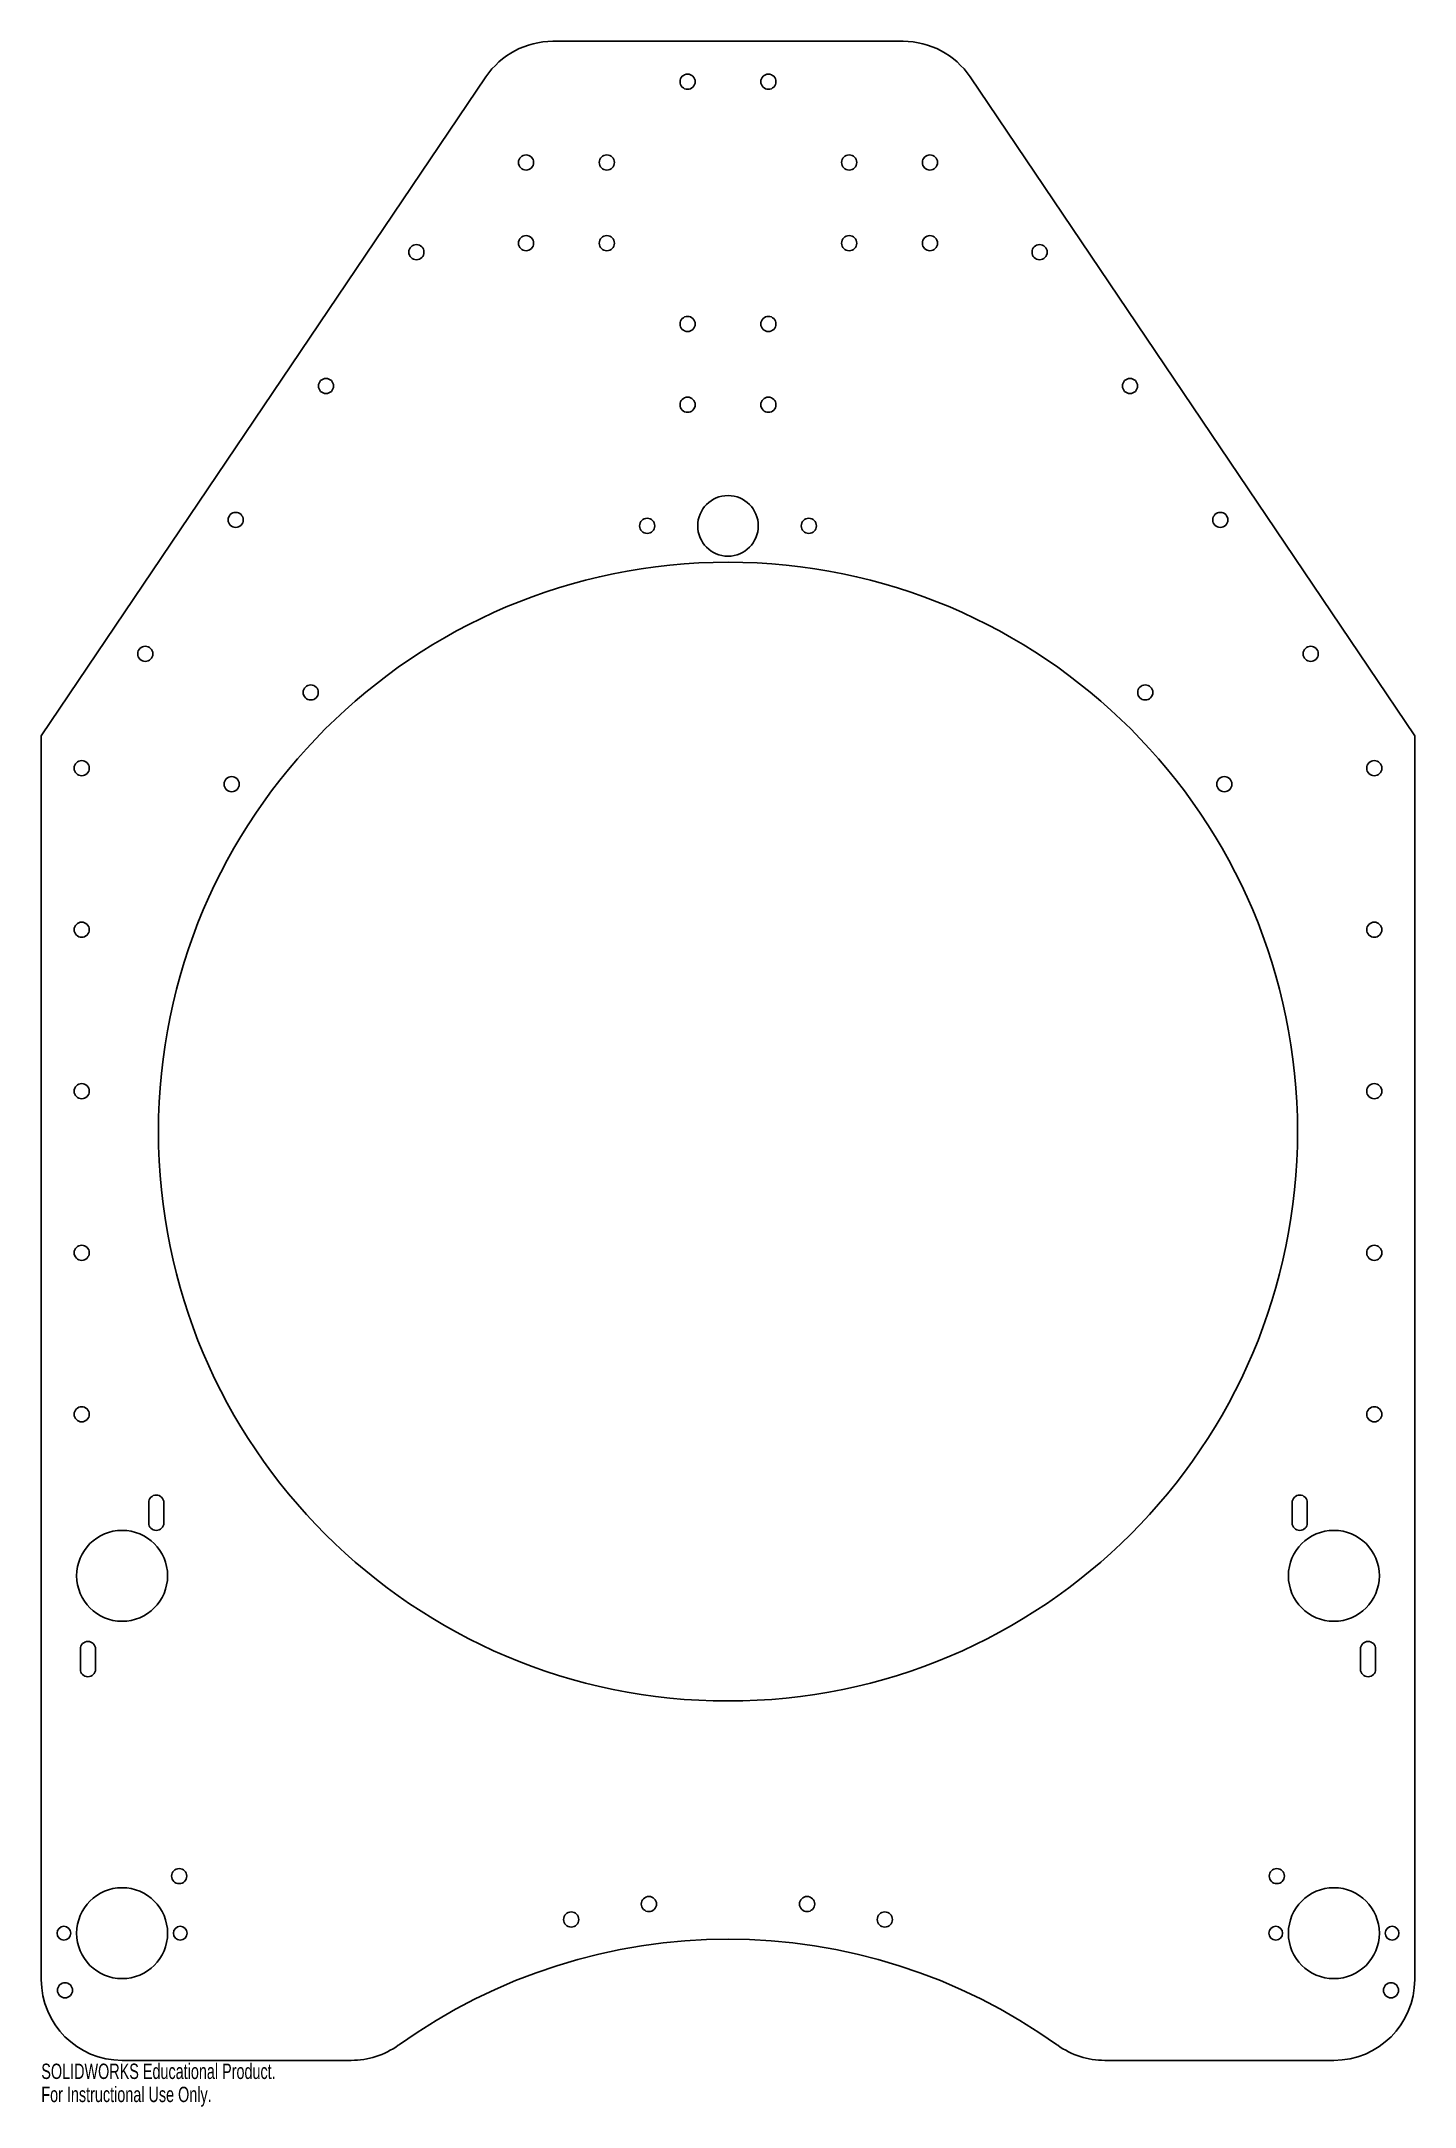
# Model space of a CAD drawing. Header units: inches. Extents: x -8.5 to 8.5, y -14.1 to 11.5.
import ezdxf

# ---------------------------------------------------------------- set-up
doc = ezdxf.new("R2010")
doc.units = ezdxf.units.IN
doc.header["$MEASUREMENT"] = 0
doc.styles.add('SLDTEXTSTYLE0', font='TXT', dxfattribs={"width": 0.7})

msp = doc.modelspace()

# ---------------------------------------------------------------- linework, layer by layer
at = {"color": 7, "linetype": 'Continuous', "lineweight": 25}
for p, q in [((-2.168, 11.5), (2.168, 11.5)), ((-2.997, 11.059), (-8.5, 2.901)), ((8.5, 2.901), (2.997, 11.059)), ((-8.5, 2.901), (-8.5, -12.5)), ((8.5, -12.5), (8.5, 2.901)), ((-7.171, -6.844), (-7.171, -6.594)), ((-6.984, -6.844), (-6.984, -6.594)), ((6.984, -6.844), (6.984, -6.594)), ((7.171, -6.844), (7.171, -6.594)), ((-8.016, -8.656), (-8.016, -8.406)), ((-7.829, -8.656), (-7.829, -8.406)), ((7.829, -8.656), (7.829, -8.406)), ((8.016, -8.656), (8.016, -8.406)), ((-7.5, -13.5), (-4.664, -13.5)), ((4.664, -13.5), (7.5, -13.5))]:
    msp.add_line(p, q, dxfattribs=at)
for centre, radius in [((-0.5, 11), 0.0938), ((0.5, 11), 0.0938), ((-2.5, 10), 0.0938), ((-1.5, 10), 0.0938), ((1.5, 10), 0.0938), ((2.5, 10), 0.0938), ((-3.857, 8.89), 0.0938), ((-2.5, 9), 0.0938), ((-1.5, 9), 0.0938), ((1.5, 9), 0.0938), ((2.5, 9), 0.0938), ((3.857, 8.89), 0.0938), ((-0.5, 8), 0.0938), ((0.5, 8), 0.0938), ((-4.976, 7.232), 0.0938), ((4.976, 7.232), 0.0938), ((-0.5, 7), 0.0938), ((0.5, 7), 0.0938), ((-6.094, 5.574), 0.0938), ((0, 5.5), 0.375), ((6.094, 5.574), 0.0938), ((-1, 5.5), 0.0938), ((1, 5.5), 0.0938), ((0, -2), 7.05), ((-7.213, 3.916), 0.0938), ((7.213, 3.916), 0.0938), ((-5.165, 3.438), 0.0938), ((5.165, 3.438), 0.0938), ((-8, 2.5), 0.0938), ((8, 2.5), 0.0938), ((-6.144, 2.302), 0.0938), ((6.144, 2.302), 0.0938), ((-8, 0.5), 0.0938), ((8, 0.5), 0.0938), ((-8, -1.5), 0.0938), ((8, -1.5), 0.0938), ((-8, -3.5), 0.0938), ((8, -3.5), 0.0938), ((-8, -5.5), 0.0938), ((8, -5.5), 0.0938), ((-7.5, -7.5), 0.563), ((7.5, -7.5), 0.563), ((-6.793, -11.218), 0.0938), ((6.793, -11.218), 0.0938), ((-7.5, -11.925), 0.563), ((-0.979, -11.564), 0.0938), ((0.979, -11.564), 0.0938), ((7.5, -11.925), 0.563), ((-1.941, -11.756), 0.0938), ((1.941, -11.756), 0.0938), ((-8.22, -11.925), 0.085), ((-6.78, -11.925), 0.085), ((6.78, -11.925), 0.085), ((8.22, -11.925), 0.085), ((-8.207, -12.632), 0.0938), ((8.207, -12.632), 0.0938)]:
    msp.add_circle(centre, radius, dxfattribs=at)
for centre, radius, start, end in [((-2.168, 10.5), 1, 90, 146), ((2.168, 10.5), 1, 34, 90), ((-7.077, -6.594), 0.0938, 360, 180), ((7.077, -6.594), 0.0938, 0, 180), ((-7.077, -6.844), 0.0938, 180, 0), ((7.077, -6.844), 0.0938, 180, 0), ((-7.923, -8.406), 0.0937, 0, 180), ((7.923, -8.406), 0.0937, 0, 180), ((-7.923, -8.656), 0.0938, 180, 0), ((7.923, -8.656), 0.0938, 180, 0), ((0, -19), 7, 54.3409, 125.6591), ((-7.5, -12.5), 1, 180, 270), ((7.5, -12.5), 1, 270, 0), ((-4.664, -12.5), 1, 270, 305.6591), ((4.664, -12.5), 1, 234.3409, 270)]:
    msp.add_arc(centre, radius, start, end, dxfattribs=at)

# ---------------------------------------------------------------- texts
at = {"color": 7, "linetype": 'Continuous', "char_height": 0.1903, "attachment_point": 1, "style": 'SLDTEXTSTYLE0'}
for s, insert in [('SOLIDWORKS Educational Product.', (-8.5, -13.54)), ('For Instructional Use Only.', (-8.5, -13.826))]:
    msp.add_mtext(s, dxfattribs=dict(at, insert=insert))

doc.saveas('drawing.dxf')
